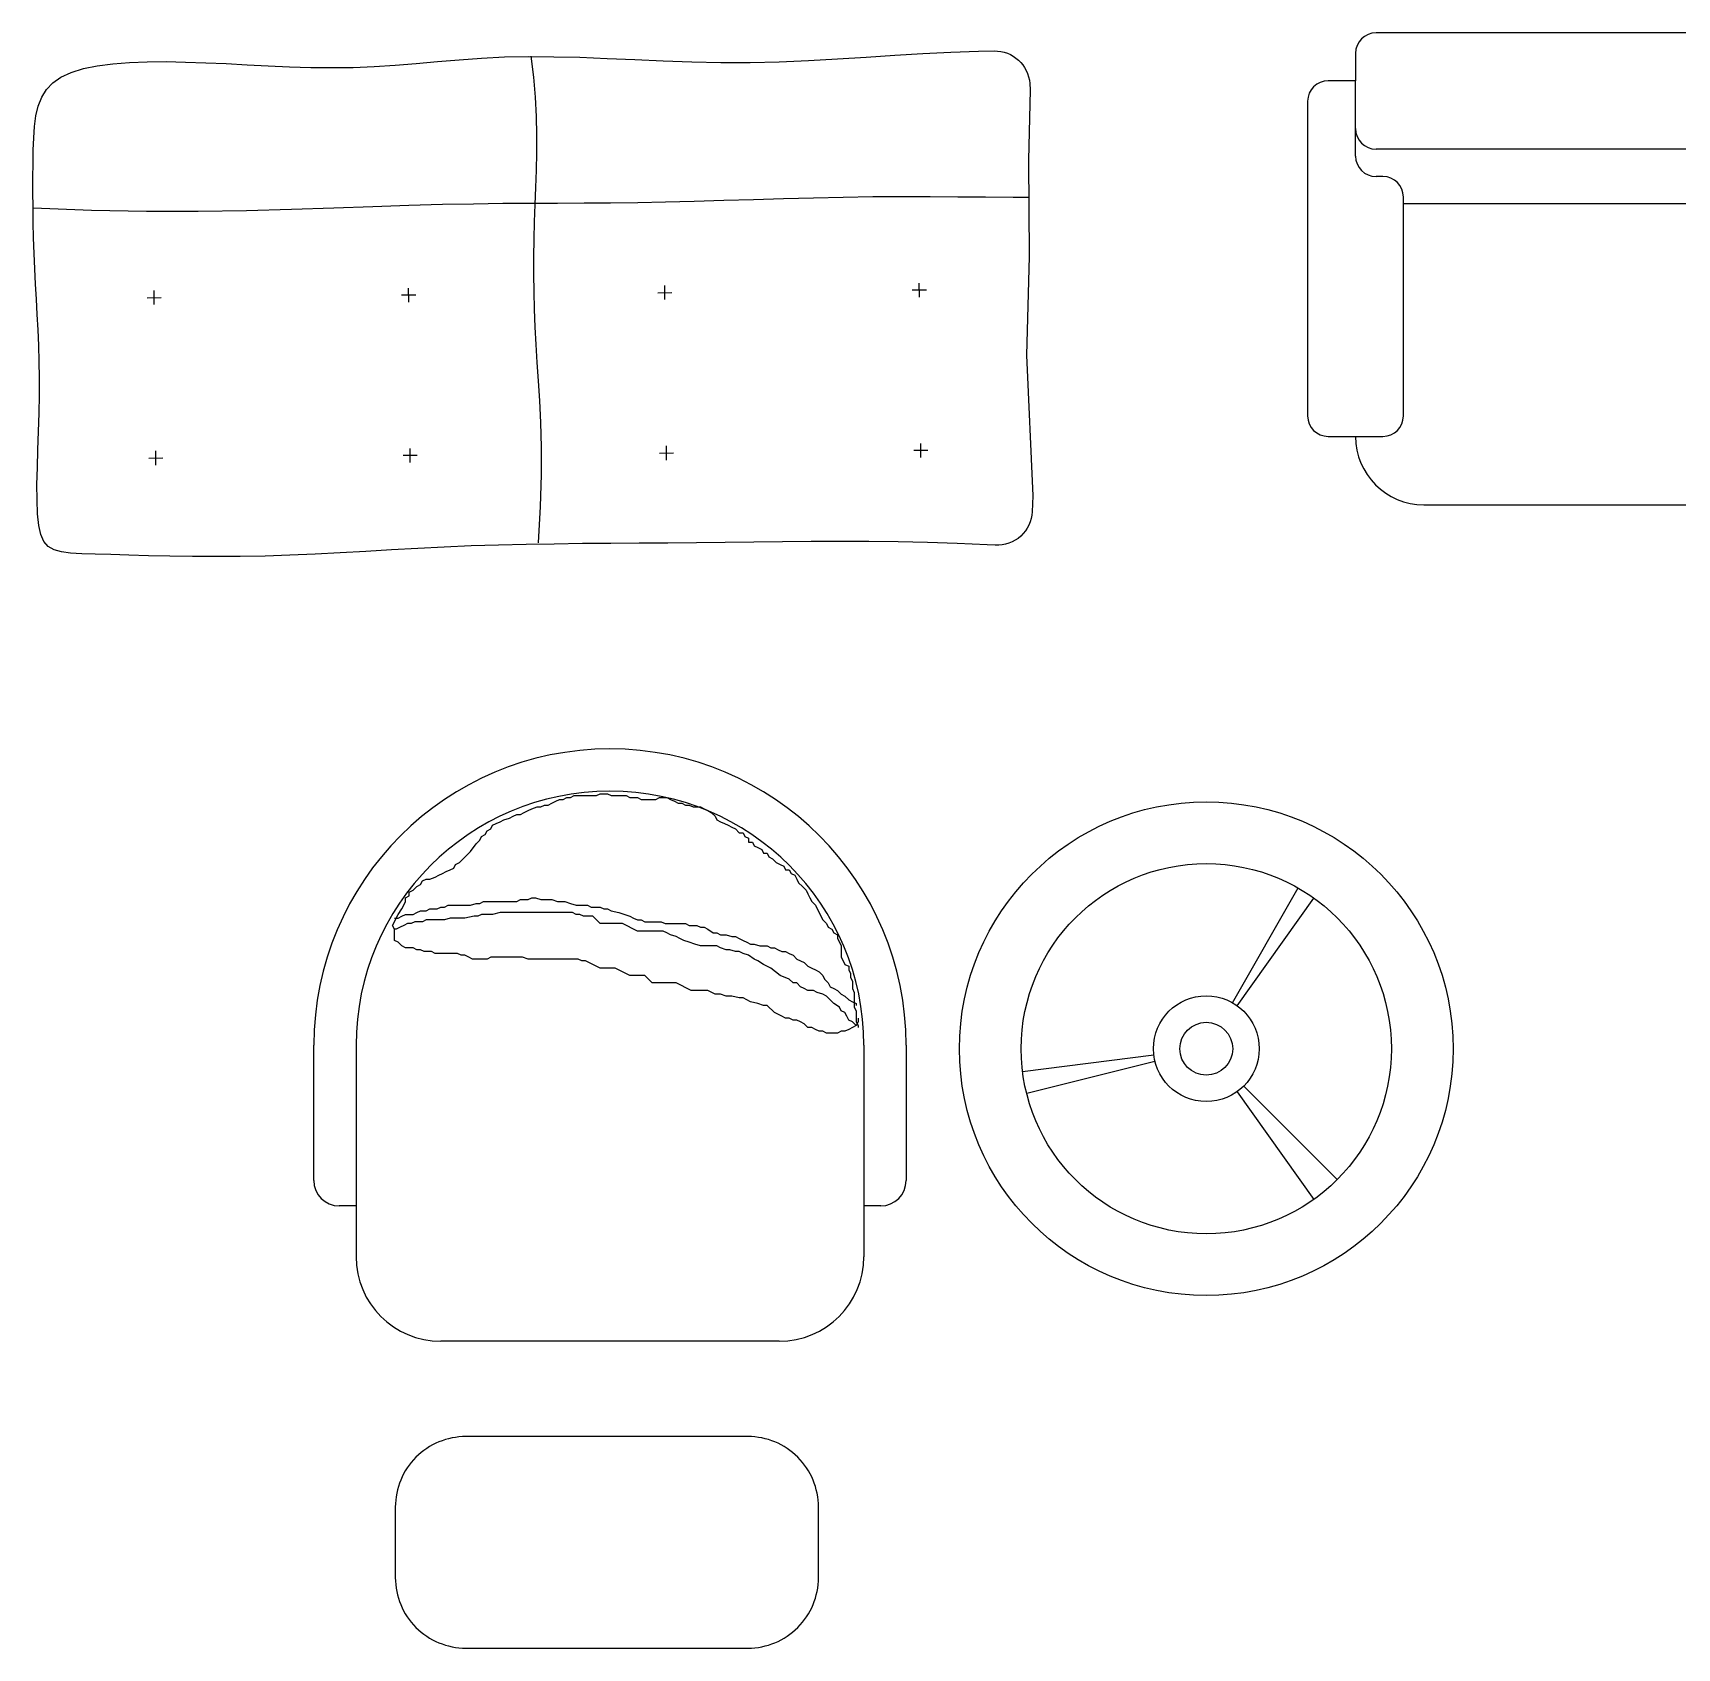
# Model space of a CAD drawing. Header units: millimetres. Extents: x 203.7 to 271.7, y 165.9 to 194.2.
# Drawn here: x 238.776 to 241.108, y 186.014 to 188.304 of the extents above; entities that cross this region are included whole.
import ezdxf

# ---------------------------------------------------------------- set-up
doc = ezdxf.new("R2010")
doc.units = ezdxf.units.MM
doc.layers.add('MUEBLE', color=8, linetype='Continuous')
doc.layers.add('MURO-ACTUALES', color=1, linetype='Continuous')

# ---------------------------------------------------------------- blocks, each defined once
blk = doc.blocks.new('SALA-03')
at = {"layer": 'MUEBLE'}
for p, q in [((-0.5081, 0.3705), (-0.5029, 0.3732)), ((-0.5029, 0.3732), (-0.4974, 0.376)), ((-0.4974, 0.376), (-0.4922, 0.3784)), ((-0.4922, 0.3784), (-0.487, 0.3784)), ((-0.487, 0.3784), (-0.4818, 0.3812)), ((-0.4818, 0.3812), (-0.4766, 0.3812)), ((-0.4766, 0.3812), (-0.4714, 0.3839)), ((-0.4714, 0.3839), (-0.4396, 0.3839)), ((-0.4396, 0.3839), (-0.4344, 0.3864)), ((-0.4344, 0.3864), (-0.424, 0.3864)), ((-0.424, 0.3864), (-0.4188, 0.3839)), ((-0.4188, 0.3839), (-0.3977, 0.3839)), ((-0.3977, 0.3839), (-0.3925, 0.3812)), ((-0.3925, 0.3812), (-0.3817, 0.3812)), ((-0.3817, 0.3812), (-0.3765, 0.3784)), ((-0.3765, 0.3784), (-0.3554, 0.3784)), ((-0.3554, 0.3784), (-0.3502, 0.3812)), ((-0.3502, 0.3812), (-0.3399, 0.3812)), ((-0.3399, 0.3812), (-0.3347, 0.3784)), ((-0.3347, 0.3784), (-0.3291, 0.376)), ((-0.3291, 0.376), (-0.3239, 0.3732)), ((-0.3239, 0.3732), (-0.3187, 0.3732)), ((-0.3187, 0.3732), (-0.3135, 0.3705)), ((-0.5711, 0.3497), (-0.5631, 0.3521)), ((-0.5631, 0.3521), (-0.5579, 0.3549)), ((-0.5579, 0.3549), (-0.5527, 0.3573)), ((-0.5527, 0.3573), (-0.5476, 0.3573)), ((-0.5476, 0.3573), (-0.5424, 0.3601)), ((-0.5424, 0.3601), (-0.5368, 0.3629)), ((-0.5368, 0.3629), (-0.5316, 0.3653)), ((-0.5316, 0.3653), (-0.5237, 0.368)), ((-0.5237, 0.368), (-0.5185, 0.368)), ((-0.5185, 0.368), (-0.5133, 0.3705)), ((-0.5133, 0.3705), (-0.5081, 0.3705)), ((-0.3135, 0.3705), (-0.3084, 0.3705)), ((-0.3084, 0.3705), (-0.3028, 0.368)), ((-0.3028, 0.368), (-0.2924, 0.368)), ((-0.2924, 0.368), (-0.2872, 0.3653)), ((-0.2872, 0.3653), (-0.282, 0.3629)), ((-0.282, 0.3629), (-0.2769, 0.3601)), ((-0.2769, 0.3601), (-0.2713, 0.3549)), ((-0.2713, 0.3549), (-0.2689, 0.3497)), ((-0.6026, 0.3259), (-0.5974, 0.3286)), ((-0.5974, 0.3286), (-0.595, 0.3338)), ((-0.595, 0.3338), (-0.5894, 0.3366)), ((-0.5894, 0.3366), (-0.587, 0.3418)), ((-0.587, 0.3418), (-0.5818, 0.3442)), ((-0.5818, 0.3442), (-0.5763, 0.3469)), ((-0.5763, 0.3469), (-0.5711, 0.3497)), ((-0.2689, 0.3497), (-0.2637, 0.3469)), ((-0.2637, 0.3469), (-0.2582, 0.3442)), ((-0.2582, 0.3442), (-0.253, 0.3418)), ((-0.253, 0.3418), (-0.2478, 0.339)), ((-0.2478, 0.339), (-0.2426, 0.3366)), ((-0.2426, 0.3366), (-0.2374, 0.331)), ((-0.2374, 0.331), (-0.2318, 0.331)), ((-0.2318, 0.331), (-0.2294, 0.3259)), ((-0.6341, 0.2892), (-0.6185, 0.3048)), ((-0.6185, 0.3048), (-0.6106, 0.3155)), ((-0.6106, 0.3155), (-0.6054, 0.3207)), ((-0.6054, 0.3207), (-0.6026, 0.3259)), ((-0.2294, 0.3259), (-0.2242, 0.3234)), ((-0.2242, 0.3234), (-0.2242, 0.3179)), ((-0.2242, 0.3179), (-0.2187, 0.3179)), ((-0.2187, 0.3179), (-0.2163, 0.3127)), ((-0.2163, 0.3127), (-0.2111, 0.3103)), ((-0.2111, 0.3103), (-0.2055, 0.3075)), ((-0.2055, 0.3075), (-0.2031, 0.3023)), ((-0.6473, 0.2785), (-0.6421, 0.2812)), ((-0.6421, 0.2812), (-0.6396, 0.2864)), ((-0.6396, 0.2864), (-0.6341, 0.2892)), ((-0.2031, 0.3023), (-0.1979, 0.3023)), ((-0.1979, 0.3023), (-0.1952, 0.2971)), ((-0.1952, 0.2971), (-0.19, 0.2944)), ((-0.19, 0.2944), (-0.1848, 0.2892)), ((-0.1848, 0.2892), (-0.1792, 0.2864)), ((-0.1792, 0.2864), (-0.174, 0.284)), ((-0.174, 0.284), (-0.1716, 0.2785)), ((-0.6947, 0.255), (-0.6895, 0.2577)), ((-0.6895, 0.2577), (-0.6867, 0.2629)), ((-0.6867, 0.2629), (-0.6815, 0.2653)), ((-0.6815, 0.2653), (-0.6763, 0.2653)), ((-0.6763, 0.2653), (-0.6684, 0.2681)), ((-0.6684, 0.2681), (-0.6632, 0.2709)), ((-0.6632, 0.2709), (-0.658, 0.2733)), ((-0.658, 0.2733), (-0.6528, 0.2761)), ((-0.6528, 0.2761), (-0.6473, 0.2785)), ((-0.1716, 0.2785), (-0.1664, 0.2785)), ((-0.1664, 0.2785), (-0.1637, 0.2733)), ((-0.1637, 0.2733), (-0.1585, 0.2709)), ((-0.1585, 0.2709), (-0.1557, 0.2653)), ((-0.1557, 0.2653), (-0.1533, 0.2601)), ((-0.1533, 0.2601), (-0.1477, 0.255)), ((-0.713, 0.2287), (-0.7106, 0.2339)), ((-0.7106, 0.2391), (-0.7054, 0.2418)), ((-0.7106, 0.2339), (-0.7106, 0.2391)), ((-0.7054, 0.247), (-0.6999, 0.2498)), ((-0.7054, 0.2418), (-0.7054, 0.247)), ((-0.6999, 0.2498), (-0.6947, 0.255)), ((-0.6054, 0.2311), (-0.6002, 0.2339)), ((-0.6002, 0.2339), (-0.5527, 0.2339)), ((-0.5527, 0.2339), (-0.5476, 0.2366)), ((-0.5476, 0.2366), (-0.5368, 0.2366)), ((-0.5368, 0.2366), (-0.5316, 0.2391)), ((-0.5316, 0.2391), (-0.5264, 0.2391)), ((-0.5264, 0.2391), (-0.5185, 0.2366)), ((-0.5185, 0.2366), (-0.5029, 0.2366)), ((-0.5029, 0.2366), (-0.4949, 0.2339)), ((-0.4949, 0.2339), (-0.4846, 0.2339)), ((-0.4846, 0.2339), (-0.4766, 0.2311)), ((-0.1477, 0.255), (-0.1425, 0.2498)), ((-0.1425, 0.2498), (-0.1401, 0.2446)), ((-0.1401, 0.2446), (-0.1373, 0.2391)), ((-0.1373, 0.2391), (-0.1346, 0.2339)), ((-0.1346, 0.2339), (-0.1294, 0.2287)), ((0.4622, 0.0901), (0.5552, 0.2529)), ((0.4686, 0.086), (0.5776, 0.2386)), ((-0.7262, 0.2048), (-0.7238, 0.2103)), ((-0.7262, 0.2103), (-0.721, 0.2103)), ((-0.7238, 0.2103), (-0.721, 0.2155)), ((-0.721, 0.2155), (-0.7158, 0.2235)), ((-0.721, 0.2103), (-0.7158, 0.2128)), ((-0.7158, 0.2235), (-0.713, 0.2287)), ((-0.7158, 0.2128), (-0.7106, 0.2155)), ((-0.7106, 0.2155), (-0.6999, 0.2155)), ((-0.6999, 0.2155), (-0.6947, 0.218)), ((-0.6947, 0.218), (-0.6895, 0.2207)), ((-0.6895, 0.2207), (-0.6815, 0.2207)), ((-0.6815, 0.2207), (-0.6763, 0.2235)), ((-0.6763, 0.2235), (-0.6659, 0.2235)), ((-0.6659, 0.2235), (-0.6604, 0.2259)), ((-0.6604, 0.2259), (-0.6552, 0.2259)), ((-0.6552, 0.2259), (-0.65, 0.2287)), ((-0.6473, 0.2103), (-0.6552, 0.2076)), ((-0.65, 0.2287), (-0.6185, 0.2287)), ((-0.6265, 0.2103), (-0.6473, 0.2103)), ((-0.6133, 0.2128), (-0.6265, 0.2103)), ((-0.6185, 0.2287), (-0.6106, 0.2311)), ((-0.6078, 0.2128), (-0.6133, 0.2128)), ((-0.6106, 0.2311), (-0.6054, 0.2311)), ((-0.6026, 0.2155), (-0.6078, 0.2128)), ((-0.587, 0.2155), (-0.6026, 0.2155)), ((-0.5763, 0.218), (-0.587, 0.2155)), ((-0.4738, 0.218), (-0.5763, 0.218)), ((-0.4766, 0.2311), (-0.4686, 0.2287)), ((-0.4686, 0.2155), (-0.4738, 0.218)), ((-0.4686, 0.2287), (-0.4527, 0.2287)), ((-0.4634, 0.2155), (-0.4686, 0.2155)), ((-0.4582, 0.2128), (-0.4634, 0.2155)), ((-0.4451, 0.2128), (-0.4582, 0.2128)), ((-0.4527, 0.2287), (-0.4475, 0.2259)), ((-0.4475, 0.2259), (-0.4344, 0.2259)), ((-0.4344, 0.2024), (-0.4451, 0.2128)), ((-0.4344, 0.2259), (-0.4292, 0.2235)), ((-0.4292, 0.2235), (-0.424, 0.2235)), ((-0.424, 0.2235), (-0.4188, 0.2207)), ((-0.4188, 0.2207), (-0.4081, 0.218)), ((-0.4081, 0.218), (-0.3925, 0.2128)), ((-0.3925, 0.2128), (-0.3873, 0.2103)), ((-0.3873, 0.2103), (-0.3817, 0.2076)), ((-0.1294, 0.2287), (-0.127, 0.2235)), ((-0.127, 0.2235), (-0.1242, 0.218)), ((-0.1242, 0.218), (-0.1214, 0.2128)), ((-0.1214, 0.2128), (-0.119, 0.2076)), ((-0.7289, 0.1996), (-0.7262, 0.2048)), ((-0.7262, 0.1944), (-0.7289, 0.1996)), ((-0.7262, 0.1785), (-0.7262, 0.1944)), ((-0.7238, 0.1944), (-0.7262, 0.1944)), ((-0.7182, 0.1972), (-0.7238, 0.1944)), ((-0.713, 0.1996), (-0.7182, 0.1972)), ((-0.7078, 0.2024), (-0.713, 0.1996)), ((-0.7026, 0.2024), (-0.7078, 0.2024)), ((-0.6974, 0.2048), (-0.7026, 0.2024)), ((-0.6867, 0.2048), (-0.6974, 0.2048)), ((-0.6815, 0.2076), (-0.6867, 0.2048)), ((-0.6552, 0.2076), (-0.6815, 0.2076)), ((-0.4029, 0.2024), (-0.4344, 0.2024)), ((-0.3817, 0.1917), (-0.4029, 0.2024)), ((-0.3817, 0.2076), (-0.3765, 0.2076)), ((-0.345, 0.1917), (-0.3817, 0.1917)), ((-0.3765, 0.2076), (-0.3714, 0.2048)), ((-0.3714, 0.2048), (-0.3478, 0.2048)), ((-0.3478, 0.2048), (-0.3423, 0.2024)), ((-0.3399, 0.1893), (-0.345, 0.1917)), ((-0.3423, 0.2024), (-0.3135, 0.2024)), ((-0.3347, 0.1865), (-0.3399, 0.1893)), ((-0.3135, 0.2024), (-0.3084, 0.1996)), ((-0.3084, 0.1996), (-0.2976, 0.1996)), ((-0.2976, 0.1996), (-0.2924, 0.1972)), ((-0.2924, 0.1972), (-0.2872, 0.1972)), ((-0.2872, 0.1972), (-0.282, 0.1944)), ((-0.282, 0.1944), (-0.2741, 0.1893)), ((-0.2741, 0.1893), (-0.2689, 0.1893)), ((-0.2689, 0.1893), (-0.2637, 0.1865)), ((-0.119, 0.2076), (-0.1138, 0.2024)), ((-0.1138, 0.2024), (-0.111, 0.1972)), ((-0.111, 0.1972), (-0.1058, 0.1944)), ((-0.1058, 0.1944), (-0.1031, 0.1893)), ((-0.1031, 0.1893), (-0.0979, 0.1865)), ((-0.721, 0.1761), (-0.7262, 0.1785)), ((-0.7158, 0.1709), (-0.721, 0.1761)), ((-0.7106, 0.1682), (-0.7158, 0.1709)), ((-0.6999, 0.1682), (-0.7106, 0.1682)), ((-0.6947, 0.1654), (-0.6999, 0.1682)), ((-0.6895, 0.1654), (-0.6947, 0.1654)), ((-0.6843, 0.163), (-0.6895, 0.1654)), ((-0.3267, 0.1841), (-0.3347, 0.1865)), ((-0.3215, 0.1813), (-0.3267, 0.1841)), ((-0.316, 0.1785), (-0.3215, 0.1813)), ((-0.3084, 0.1761), (-0.316, 0.1785)), ((-0.3004, 0.1733), (-0.3084, 0.1761)), ((-0.2924, 0.1709), (-0.3004, 0.1733)), ((-0.2689, 0.1709), (-0.2924, 0.1709)), ((-0.2637, 0.1682), (-0.2689, 0.1709)), ((-0.2637, 0.1865), (-0.2557, 0.1865)), ((-0.2557, 0.1654), (-0.2637, 0.1682)), ((-0.2557, 0.1865), (-0.2478, 0.1841)), ((-0.2505, 0.1654), (-0.2557, 0.1654)), ((-0.2426, 0.163), (-0.2505, 0.1654)), ((-0.2478, 0.1841), (-0.2426, 0.1841)), ((-0.2426, 0.1841), (-0.2374, 0.1813)), ((-0.2374, 0.1813), (-0.2318, 0.1785)), ((-0.2318, 0.1785), (-0.2267, 0.1761)), ((-0.2267, 0.1761), (-0.2215, 0.1733)), ((-0.2215, 0.1733), (-0.2163, 0.1733)), ((-0.2163, 0.1733), (-0.2083, 0.1709)), ((-0.2083, 0.1709), (-0.1979, 0.1709)), ((-0.1979, 0.1709), (-0.1924, 0.1682)), ((-0.1924, 0.1682), (-0.1872, 0.1682)), ((-0.1872, 0.1682), (-0.182, 0.1654)), ((-0.182, 0.1654), (-0.1768, 0.163)), ((-0.0979, 0.1865), (-0.0979, 0.1813)), ((-0.0979, 0.1813), (-0.0951, 0.1761)), ((-0.0951, 0.1761), (-0.0927, 0.1709)), ((-0.0927, 0.1709), (-0.0927, 0.155)), ((-0.6736, 0.163), (-0.6843, 0.163)), ((-0.6684, 0.1602), (-0.6736, 0.163)), ((-0.6369, 0.1602), (-0.6684, 0.1602)), ((-0.6317, 0.1578), (-0.6369, 0.1602)), ((-0.6265, 0.1578), (-0.6317, 0.1578)), ((-0.6209, 0.155), (-0.6265, 0.1578)), ((-0.6158, 0.1522), (-0.6209, 0.155)), ((-0.595, 0.1522), (-0.6158, 0.1522)), ((-0.5894, 0.155), (-0.595, 0.1522)), ((-0.5448, 0.155), (-0.5894, 0.155)), ((-0.5368, 0.1522), (-0.5448, 0.155)), ((-0.4659, 0.1522), (-0.5368, 0.1522)), ((-0.4607, 0.1498), (-0.4659, 0.1522)), ((-0.4555, 0.1498), (-0.4607, 0.1498)), ((-0.4344, 0.1391), (-0.4555, 0.1498)), ((-0.2374, 0.163), (-0.2426, 0.163)), ((-0.2318, 0.1602), (-0.2374, 0.163)), ((-0.2242, 0.1578), (-0.2318, 0.1602)), ((-0.2163, 0.1522), (-0.2242, 0.1578)), ((-0.2111, 0.1498), (-0.2163, 0.1522)), ((-0.2031, 0.1446), (-0.2111, 0.1498)), ((-0.1924, 0.1391), (-0.2031, 0.1446)), ((-0.1768, 0.163), (-0.1716, 0.163)), ((-0.1716, 0.163), (-0.1664, 0.1602)), ((-0.1664, 0.1602), (-0.1609, 0.1578)), ((-0.1609, 0.1578), (-0.1557, 0.1522)), ((-0.1557, 0.1522), (-0.1505, 0.1498)), ((-0.1505, 0.1498), (-0.1453, 0.1471)), ((-0.1453, 0.1471), (-0.1401, 0.1419)), ((-0.1401, 0.1419), (-0.1346, 0.1391)), ((-0.0927, 0.155), (-0.0899, 0.1498)), ((-0.0899, 0.1498), (-0.0875, 0.1446)), ((-0.0875, 0.1446), (-0.082, 0.1419)), ((-0.082, 0.1419), (-0.082, 0.1367)), ((-0.4132, 0.1391), (-0.4344, 0.1391)), ((-0.3925, 0.1287), (-0.4132, 0.1391)), ((-0.3714, 0.1287), (-0.3925, 0.1287)), ((-0.361, 0.1184), (-0.3714, 0.1287)), ((-0.3267, 0.1184), (-0.361, 0.1184)), ((-0.3056, 0.1076), (-0.3267, 0.1184)), ((-0.1792, 0.1287), (-0.1924, 0.1391)), ((-0.1664, 0.1235), (-0.1792, 0.1287)), ((-0.1609, 0.1184), (-0.1664, 0.1235)), ((-0.1557, 0.1184), (-0.1609, 0.1184)), ((-0.1505, 0.1128), (-0.1557, 0.1184)), ((-0.1346, 0.1391), (-0.1294, 0.1367)), ((-0.1294, 0.1367), (-0.1242, 0.1339)), ((-0.1242, 0.1339), (-0.119, 0.1287)), ((-0.119, 0.1287), (-0.1162, 0.1235)), ((-0.1162, 0.1235), (-0.111, 0.1184)), ((-0.111, 0.1184), (-0.1083, 0.1128)), ((-0.082, 0.1367), (-0.0795, 0.1315)), ((-0.0795, 0.1315), (-0.0795, 0.126)), ((-0.0795, 0.126), (-0.0768, 0.1208)), ((-0.0768, 0.1208), (-0.0768, 0.1104)), ((-0.282, 0.1076), (-0.3056, 0.1076)), ((-0.2713, 0.1025), (-0.282, 0.1076)), ((-0.2637, 0.1025), (-0.2713, 0.1025)), ((-0.2557, 0.0997), (-0.2637, 0.1025)), ((-0.2478, 0.0997), (-0.2557, 0.0997)), ((-0.2374, 0.0973), (-0.2478, 0.0997)), ((-0.2318, 0.0973), (-0.2374, 0.0973)), ((-0.2215, 0.0917), (-0.2318, 0.0973)), ((-0.1453, 0.1104), (-0.1505, 0.1128)), ((-0.1401, 0.1076), (-0.1453, 0.1104)), ((-0.1322, 0.1076), (-0.1401, 0.1076)), ((-0.127, 0.1049), (-0.1322, 0.1076)), ((-0.119, 0.1025), (-0.127, 0.1049)), ((-0.1138, 0.0997), (-0.119, 0.1025)), ((-0.1083, 0.0945), (-0.1138, 0.0997)), ((-0.1083, 0.1128), (-0.1031, 0.1104)), ((-0.1031, 0.0893), (-0.1083, 0.0945)), ((-0.1031, 0.1104), (-0.0979, 0.1076)), ((-0.0979, 0.1076), (-0.0927, 0.1025)), ((-0.0927, 0.1025), (-0.0875, 0.0997)), ((-0.0875, 0.0997), (-0.082, 0.0945)), ((-0.082, 0.0945), (-0.0768, 0.0917)), ((-0.0768, 0.1104), (-0.0743, 0.1049)), ((-0.0743, 0.1049), (-0.0743, 0.0841)), ((-0.2111, 0.0893), (-0.2215, 0.0917)), ((-0.2031, 0.0865), (-0.2111, 0.0893)), ((-0.1979, 0.0865), (-0.2031, 0.0865)), ((-0.1872, 0.0762), (-0.1979, 0.0865)), ((-0.1768, 0.071), (-0.1872, 0.0762)), ((-0.1716, 0.0682), (-0.1768, 0.071)), ((-0.0951, 0.0841), (-0.1031, 0.0893)), ((-0.0927, 0.0786), (-0.0951, 0.0841)), ((-0.0875, 0.0762), (-0.0927, 0.0786)), ((-0.0847, 0.071), (-0.0875, 0.0762)), ((-0.082, 0.0654), (-0.0847, 0.071)), ((-0.0768, 0.0917), (-0.0716, 0.0893)), ((-0.0743, 0.0841), (-0.0716, 0.0786)), ((-0.0716, 0.0893), (-0.0716, 0.0865)), ((-0.0716, 0.0786), (-0.0716, 0.063)), ((-0.1664, 0.0682), (-0.1716, 0.0682)), ((-0.1609, 0.0654), (-0.1664, 0.0682)), ((-0.1557, 0.0654), (-0.1609, 0.0654)), ((-0.1505, 0.063), (-0.1557, 0.0654)), ((-0.1453, 0.0603), (-0.1505, 0.063)), ((-0.1401, 0.0551), (-0.1453, 0.0603)), ((-0.1346, 0.0551), (-0.1401, 0.0551)), ((-0.1294, 0.0523), (-0.1346, 0.0551)), ((-0.1242, 0.0499), (-0.1294, 0.0523)), ((-0.119, 0.0499), (-0.1242, 0.0499)), ((-0.1138, 0.0471), (-0.119, 0.0499)), ((-0.0979, 0.0471), (-0.1138, 0.0471)), ((-0.0927, 0.0499), (-0.0979, 0.0471)), ((-0.0875, 0.0499), (-0.0927, 0.0499)), ((-0.082, 0.0523), (-0.0875, 0.0499)), ((-0.0768, 0.063), (-0.082, 0.0654)), ((-0.0716, 0.0578), (-0.082, 0.0523)), ((-0.0716, 0.0578), (-0.0768, 0.063)), ((-0.0688, 0.063), (-0.0716, 0.0578)), ((-0.0716, 0.063), (-0.0688, 0.0578)), ((-0.0688, 0.0682), (-0.0688, 0.063)), ((-0.0688, 0.0578), (-0.0688, 0.0551)), ((-0.8406, -0.1619), (-0.8406, 0.0301)), ((-0.7806, 0.0301), (-0.7806, -0.2699)), ((-0.0606, 0.0301), (-0.0606, -0.2699)), ((-0.0006, 0.0301), (-0.0006, -0.1619)), ((0.3506, 0.0157), (0.1645, -0.0076)), ((0.3522, 0.0068), (0.1703, -0.0387)), ((0.4686, -0.036), (0.5776, -0.1886)), ((0.478, -0.028), (0.6106, -0.1606)), ((-0.7806, -0.1979), (-0.8046, -0.1979)), ((-0.0366, -0.1979), (-0.0606, -0.1979)), ((-0.1806, -0.3899), (-0.6606, -0.3899))]:
    blk.add_line(p, q, dxfattribs=at)
blk.add_lwpolyline([(-0.725, -0.625), (-0.725, -0.725, 0.414214), (-0.625, -0.825), (-0.225, -0.825, 0.414214), (-0.125, -0.725), (-0.125, -0.625, 0.414214), (-0.225, -0.525), (-0.625, -0.525, 0.414214)], format="xyb", close=True, dxfattribs=at)
for radius in [0.35, 0.2625, 0.075, 0.0375]:
    blk.add_circle((0.425, 0.025), radius, dxfattribs=at)
for centre, radius, start, end in [((-0.4206, 0.0301), 0.42, 0, 180), ((-0.4206, 0.0301), 0.36, 0, 180), ((-0.8046, -0.1619), 0.036, 180, 270), ((-0.0366, -0.1619), 0.036, 270, 0), ((-0.6606, -0.2699), 0.12, 180, 270), ((-0.1806, -0.2699), 0.12, 270, 0)]:
    blk.add_arc(centre, radius, start, end, dxfattribs=at)
blk = doc.blocks.new('SA-3')
at = {"layer": 'MUEBLE'}
blk.add_blockref('SALA-03', (0.5052, 0.1468), dxfattribs=at)
blk = doc.blocks.new('SO-10')
at = {"layer": 'MUEBLE'}
for p, q in [((-17.1942, -2.36), (-19.4637, -2.36)), ((-19.4928, -2.3891), (-19.4928, -2.4279)), ((-17.1651, -2.3891), (-17.1651, -2.4279)), ((-19.4928, -2.4279), (-19.5316, -2.4279)), ((-19.4928, -2.4958), (-19.4928, -2.4279)), ((-17.1651, -2.4279), (-17.1263, -2.4279)), ((-17.1651, -2.4958), (-17.1651, -2.4279)), ((-19.5607, -2.457), (-19.5607, -2.9031)), ((-17.0972, -2.457), (-17.0972, -2.9031)), ((-19.4928, -2.5346), (-19.4928, -2.4861)), ((-17.1651, -2.5346), (-17.1651, -2.4861)), ((-17.1942, -2.5249), (-19.4637, -2.5249)), ((-19.454, -2.5637), (-19.4637, -2.5637)), ((-17.2039, -2.5637), (-17.1942, -2.5637)), ((-19.4249, -2.9031), (-19.4249, -2.5928)), ((-17.233, -2.6025), (-19.4249, -2.6025)), ((-18.9109, -2.9322), (-18.9109, -2.6025)), ((-18.3289, -2.9322), (-18.3289, -2.6025)), ((-17.747, -2.9322), (-17.747, -2.6025)), ((-17.233, -2.9031), (-17.233, -2.5928)), ((-19.5316, -2.9322), (-19.454, -2.9322)), ((-17.1263, -2.9322), (-17.2039, -2.9322)), ((-19.3958, -3.0292), (-19.0078, -3.0292)), ((-18.4259, -3.0292), (-18.8139, -3.0292)), ((-17.844, -3.0292), (-18.232, -3.0292)), ((-17.65, -3.0292), (-17.2621, -3.0292))]:
    blk.add_line(p, q, dxfattribs=at)
for centre, radius, start, end in [((-19.4637, -2.3891), 0.0291, 90, 180), ((-17.1942, -2.3891), 0.0291, 0, 90), ((-19.5316, -2.457), 0.0291, 90, 180), ((-17.1263, -2.457), 0.0291, 0, 90), ((-19.4637, -2.4958), 0.0291, 180, 270), ((-17.1942, -2.4958), 0.0291, 270, 0), ((-19.4637, -2.5346), 0.0291, 180, 270), ((-17.1942, -2.5346), 0.0291, 270, 0), ((-19.454, -2.5928), 0.0291, 0, 90), ((-17.2039, -2.5928), 0.0291, 90, 180), ((-19.5316, -2.9031), 0.0291, 180, 270), ((-19.454, -2.9031), 0.0291, 270, 0), ((-17.2039, -2.9031), 0.0291, 180, 270), ((-17.1263, -2.9031), 0.0291, 270, 0), ((-19.3958, -2.9322), 0.097, 180, 270), ((-19.0078, -2.9322), 0.097, 270, 0), ((-18.8139, -2.9322), 0.097, 180, 270), ((-18.4259, -2.9322), 0.097, 270, 0), ((-18.232, -2.9322), 0.097, 180, 270), ((-17.844, -2.9322), 0.097, 270, 0), ((-17.65, -2.9322), 0.097, 180, 270), ((-17.2621, -2.9322), 0.097, 270, 0)]:
    blk.add_arc(centre, radius, start, end, dxfattribs=at)
blk = doc.blocks.new('C')
at = {"layer": 'MUEBLE'}
for p, q in [((-0.01, 0), (0.01, 0)), ((0, -0.01), (0, 0.01))]:
    blk.add_line(p, q, dxfattribs=at)
blk = doc.blocks.new('SO-9')
at = {"layer": 'MUEBLE'}
blk.add_lwpolyline([(-0.5012, 0.4075), (-0.4727, 0.4065), (-0.4436, 0.4052), (-0.414, 0.4037), (-0.384, 0.4022), (-0.3538, 0.4008), (-0.3236, 0.3999), (-0.2934, 0.3995), (-0.2634, 0.3999), (-0.2337, 0.4012), (-0.2041, 0.4031), (-0.1744, 0.4055), (-0.1442, 0.4081), (-0.1135, 0.4106), (-0.0818, 0.4128), (-0.049, 0.4148), (-0.0148, 0.4152), (0.0209, 0.415), (0.058, 0.4142), (0.0964, 0.4127), (0.1357, 0.411), (0.1759, 0.4093), (0.2167, 0.4078), (0.2578, 0.4069), (0.2992, 0.4068), (0.3406, 0.4077), (0.3819, 0.4095), (0.423, 0.4118), (0.4638, 0.4143), (0.5043, 0.417), (0.5444, 0.4195), (0.584, 0.4215), (0.623, 0.4229), (0.6454, 0.4232, -0.395066), (0.6959, 0.3771), (0.6966, 0.368), (0.6939, 0.2681), (0.6952, 0.1318), (0.6911, -0.0081), (0.7004, -0.2078), (0.6993, -0.2302, -0.414428), (0.647, -0.2778), (0.6353, -0.2772), (0.5931, -0.2754), (0.551, -0.2739), (0.5092, -0.273), (0.4678, -0.2725), (0.4267, -0.2724), (0.3858, -0.2725), (0.3451, -0.2729), (0.3045, -0.2733), (0.264, -0.2738), (0.2234, -0.2743), (0.1828, -0.2746), (0.1422, -0.2749), (0.1017, -0.2752), (0.0614, -0.2755), (0.0214, -0.276), (-0.0183, -0.2766), (-0.0575, -0.2776), (-0.0962, -0.2788), (-0.1344, -0.2804), (-0.1719, -0.2823), (-0.209, -0.2844), (-0.2456, -0.2865), (-0.2818, -0.2886), (-0.3177, -0.2904), (-0.3532, -0.292), (-0.3886, -0.2931), (-0.4236, -0.2937), (-0.458, -0.2939), (-0.4915, -0.2937), (-0.5235, -0.2933), (-0.5537, -0.2926), (-0.5817, -0.2919), (-0.6071, -0.2911), (-0.6294, -0.2905), (-0.6485, -0.2898), (-0.6644, -0.2889), (-0.6774, -0.2872), (-0.6878, -0.2842), (-0.696, -0.2794), (-0.7021, -0.2724), (-0.7065, -0.2627), (-0.7094, -0.2497), (-0.7111, -0.2332), (-0.7119, -0.2136), (-0.712, -0.1915), (-0.7114, -0.1675), (-0.7106, -0.1423), (-0.7097, -0.1163), (-0.7088, -0.0904), (-0.7083, -0.0649), (-0.7083, -0.0405), (-0.7087, -0.017), (-0.7094, 0.0057), (-0.7104, 0.0278), (-0.7115, 0.0495), (-0.7128, 0.071), (-0.714, 0.0925), (-0.7151, 0.1141), (-0.716, 0.136), (-0.7167, 0.158), (-0.7173, 0.18), (-0.7176, 0.2017), (-0.7178, 0.223), (-0.7177, 0.2436), (-0.7175, 0.2635), (-0.7172, 0.2823), (-0.7165, 0.2999), (-0.7154, 0.3162), (-0.7134, 0.3313), (-0.7102, 0.3451), (-0.7053, 0.3575), (-0.6986, 0.3685), (-0.6896, 0.3781), (-0.6779, 0.3862), (-0.6634, 0.3928), (-0.6461, 0.3981), (-0.6264, 0.4021), (-0.6046, 0.405), (-0.5808, 0.4069), (-0.5555, 0.4078), (-0.5289, 0.408)], format="xyb", close=True, dxfattribs=at)
for points in [[(-0.0007, -0.2745), (0.002, -0.2229), (0.0033, -0.1779), (0.0034, -0.1385), (0.0026, -0.1038), (0.0012, -0.0729), (-0.0006, -0.0448), (-0.0025, -0.0186), (-0.0042, 0.0067), (-0.0056, 0.0317), (-0.0065, 0.0568), (-0.007, 0.0817), (-0.0073, 0.1066), (-0.0072, 0.1314), (-0.0069, 0.1562), (-0.0063, 0.1808), (-0.0055, 0.2053), (-0.0047, 0.2296), (-0.0038, 0.2541), (-0.0032, 0.2789), (-0.0031, 0.3042), (-0.0036, 0.3303), (-0.005, 0.3575), (-0.0074, 0.3858), (-0.0111, 0.4156)], [(-0.7176, 0.2007), (-0.6347, 0.1976), (-0.5568, 0.1962), (-0.4836, 0.1961), (-0.415, 0.197), (-0.3509, 0.1986), (-0.2912, 0.2006), (-0.2358, 0.2027), (-0.1845, 0.2045), (-0.137, 0.2058), (-0.0929, 0.2066), (-0.0515, 0.2071), (-0.012, 0.2073), (0.0262, 0.2075), (0.0638, 0.2076), (0.1015, 0.2079), (0.1399, 0.2083), (0.1795, 0.2092), (0.2202, 0.2102), (0.2619, 0.2114), (0.3041, 0.2127), (0.3466, 0.214), (0.3891, 0.2151), (0.4313, 0.216), (0.4731, 0.2166), (0.5141, 0.2168), (0.5544, 0.2167), (0.5941, 0.2165), (0.6333, 0.2161), (0.6721, 0.2158), (0.6946, 0.2157)]]:
    blk.add_lwpolyline(points, dxfattribs=at)
at = {"layer": 'MUEBLE', "xscale": -1, "rotation": 0.5575948208079406}
for p in [(0.5392, 0.084), (-0.1849, 0.0769), (0.5414, -0.1434), (-0.1827, -0.1504)]:
    blk.add_blockref('C', p, dxfattribs=at)
at = {"layer": 'MUEBLE', "rotation": 0.5575948208079406}
for p in [(-0.5457, 0.0734), (0.1784, 0.0805), (0.1806, -0.1469), (-0.5435, -0.154)]:
    blk.add_blockref('C', p, dxfattribs=at)

msp = doc.modelspace()

# ---------------------------------------------------------------- block references
msp.add_blockref('SA-3', (239.5098, 186.6919))
at = {"layer": 'MURO-ACTUALES'}
for name, p in [('SO-10', (260.1444, 190.6642)), ('SO-9', (239.4938, 187.8554))]:
    msp.add_blockref(name, p, dxfattribs=at)

doc.saveas('drawing.dxf')
